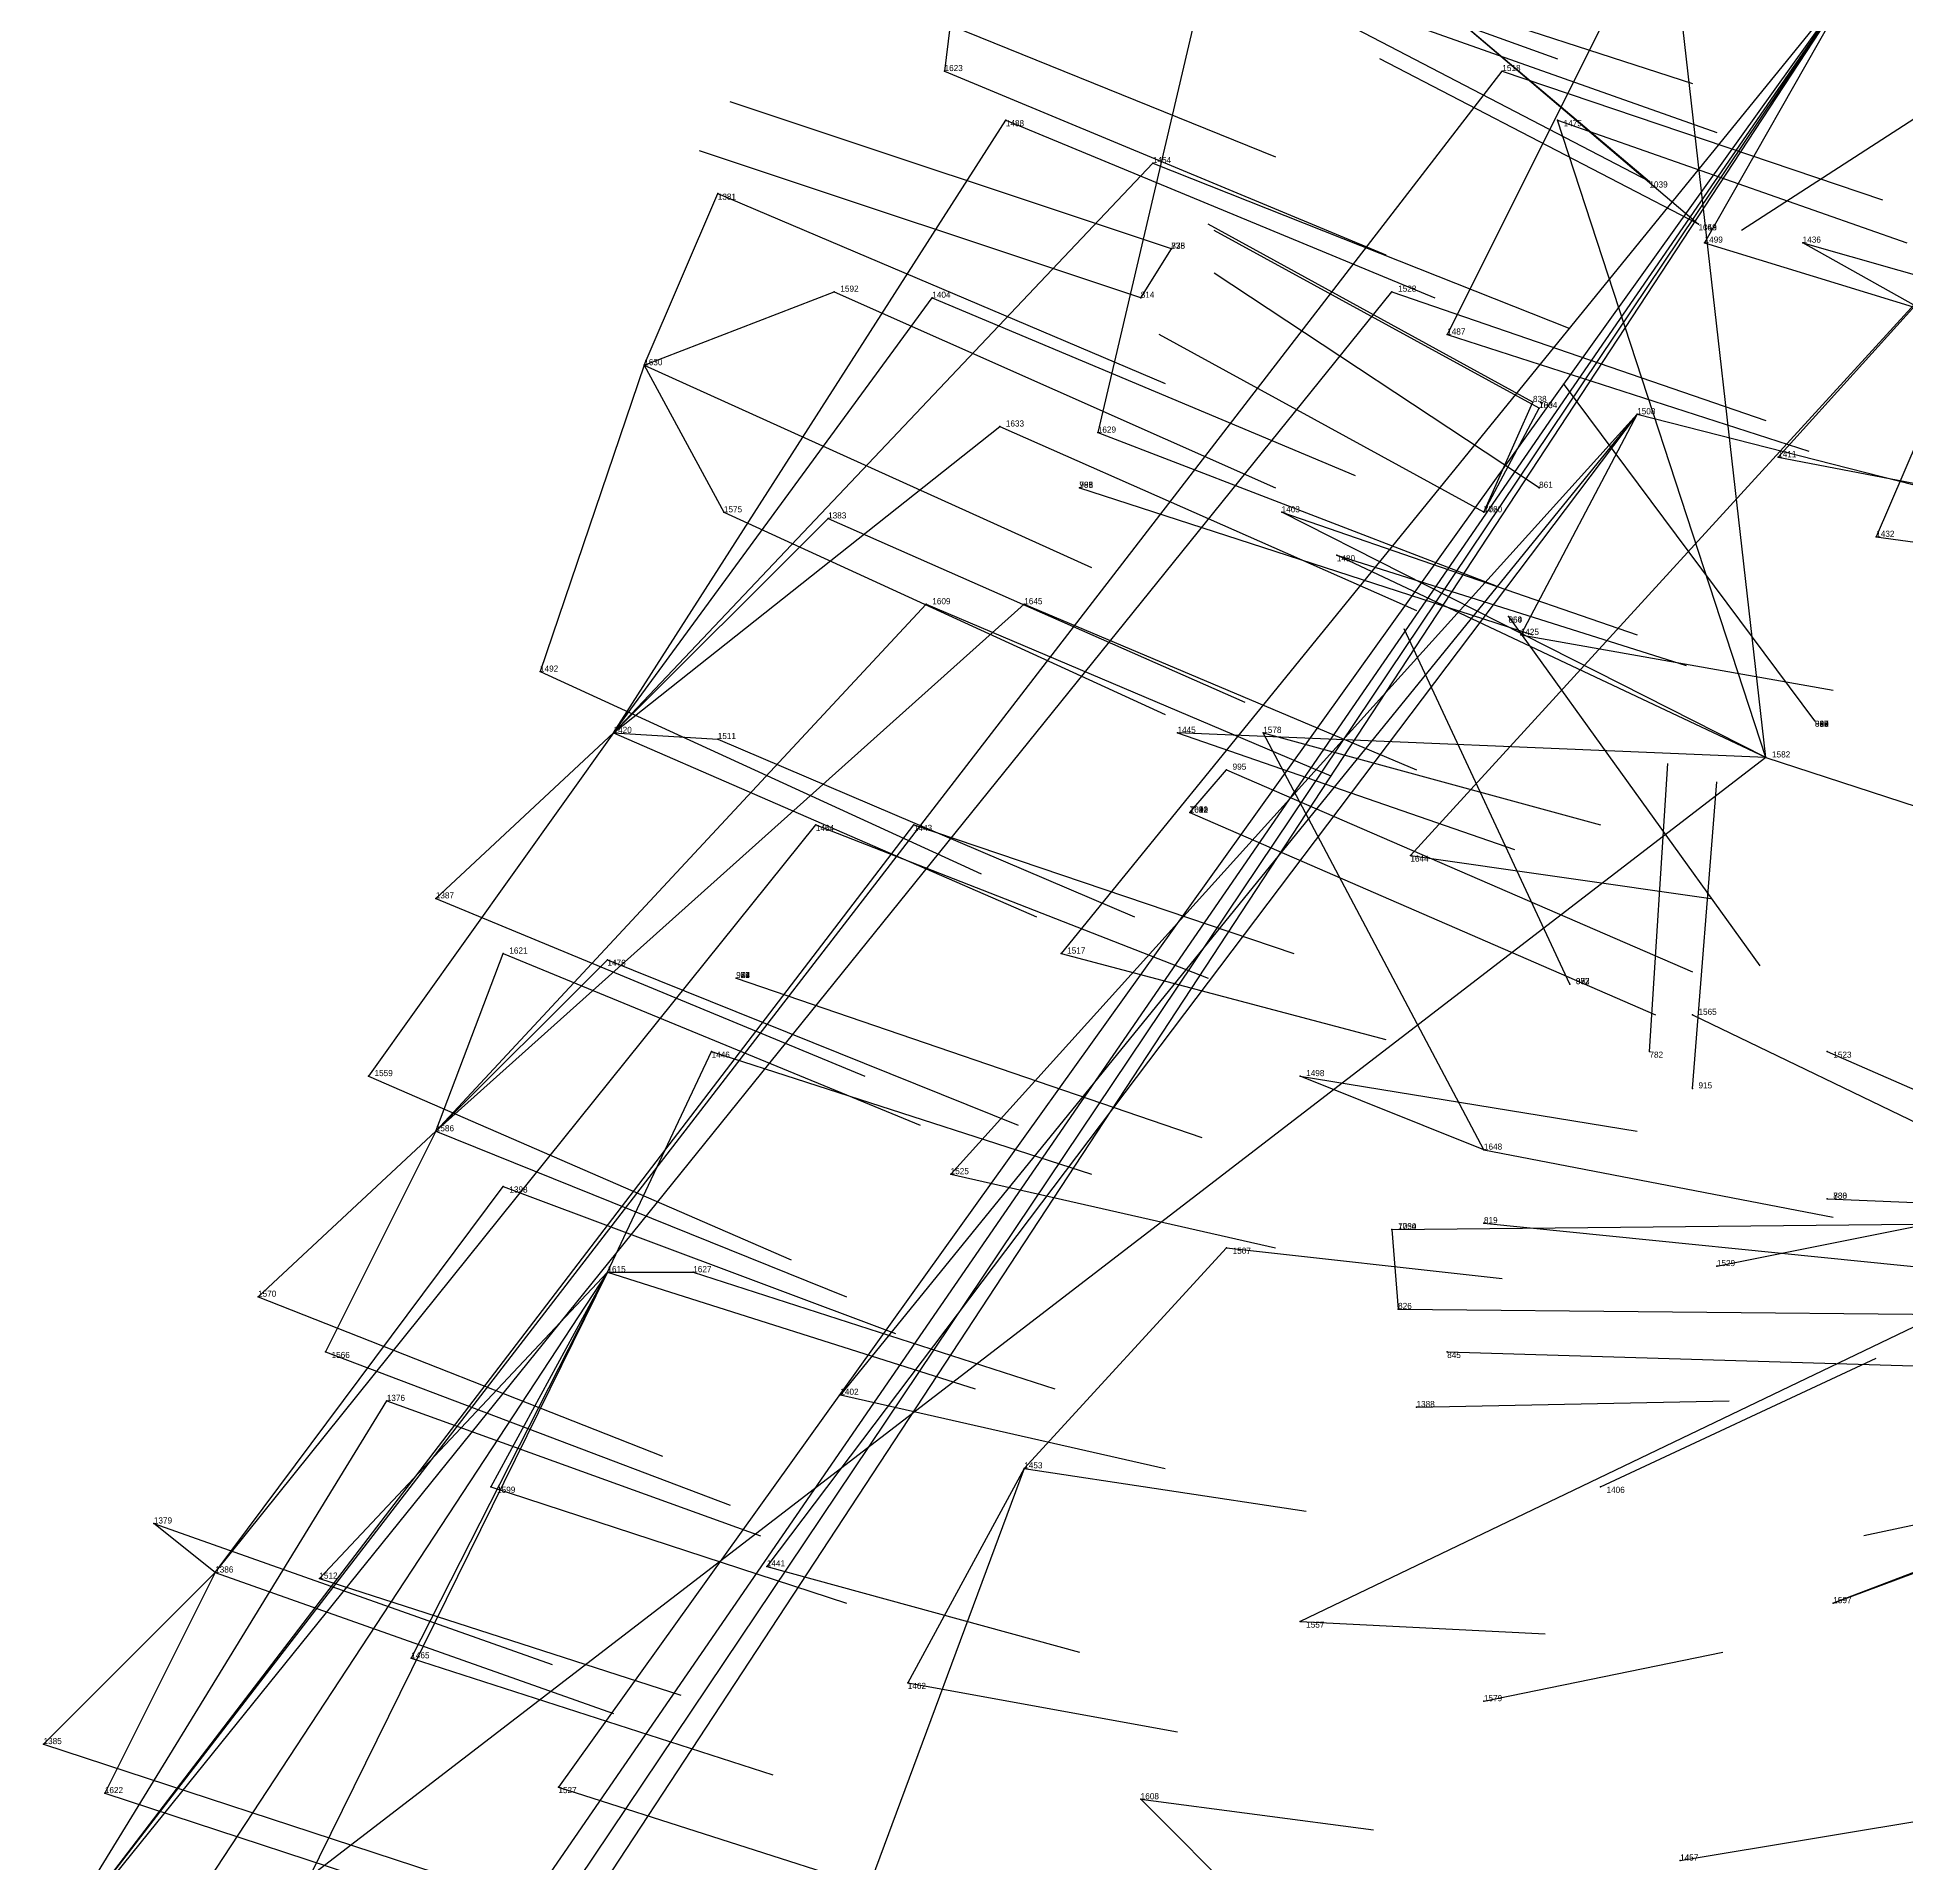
# Model space of a CAD drawing. Extents: x -747426.44 to -747424.45, y -964659.9 to -964657.28.
# Drawn here: x -747425.612 to -747425.307, y -964657.7365 to -964657.4385 of the extents above; entities that cross this region are included whole.
import ezdxf

# ---------------------------------------------------------------- set-up
doc = ezdxf.new("R2010")
doc.units = 0
for name, color, linetype in [('Facilities', 3, 'CONTINUOUS'), ('Facilities_lines', 3, 'CONTINUOUS'), ('Normals', 1, 'CONTINUOUS'), ('Source_points', 5, 'CONTINUOUS'), ('Text', 3, 'CONTINUOUS')]:
    doc.layers.add(name, color=color, linetype=linetype)

msp = doc.modelspace()

# ---------------------------------------------------------------- linework, layer by layer
at = {"layer": 'Facilities', "color": 3}
for p in [(-747425.432, -964657.481, 137.096), (-747425.513, -964657.492, 137.552), (-747425.351, -964657.5, 137.38), (-747425.442, -964657.512, 137.077), (-747425.367, -964657.512, 137.173), (-747425.376, -964657.516, 137.123), (-747425.372, -964657.533, 137.174), (-747425.322, -964657.55, 137.17), (-747425.518, -964657.552, 137.506), (-747425.33, -964657.556, 137.357), (-747425.424, -964657.565, 137.083), (-747425.498, -964657.592, 136.999), (-747425.362, -964657.593, 137.199), (-747425.342, -964657.598, 137.369), (-747425.349, -964657.604, 137.221), (-747425.32, -964657.604, 137.361), (-747425.342, -964657.61, 137.222), (-747425.547, -964657.617, 137.508), (-747425.376, -964657.62, 137.387), (-747425.32, -964657.628, 137.235), (-747425.391, -964657.633, 137.249), (-747425.376, -964657.632, 137.24), (-747425.338, -964657.639, 137.372), (-747425.519, -964657.64, 137.454), (-747425.382, -964657.653, 137.251), (-747425.387, -964657.662, 137.399), (-747425.451, -964657.672, 137.423), (-747425.357, -964657.675, 137.383), (-747425.583, -964657.689, 137.511), (-747425.376, -964657.71, 137.394), (-747425.344, -964657.736, 137.379)]:
    msp.add_point(p, dxfattribs=at)
at = {"layer": 'Facilities_lines', "color": 3}
for p, q in [((-747425.389, -964657.29, 137.44), (-747425.439, -964657.503, 137.431)), ((-747425.31, -964657.343, 137.392), (-747425.382, -964657.487, 137.406)), ((-747425.454, -964657.363, 137.548), (-747425.464, -964657.444, 137.503)), ((-747425.33, -964657.556, 137.357), (-747425.346, -964657.415, 137.394)), ((-747425.315, -964657.428, 137.378), (-747425.575, -964657.824, 137.472)), ((-747425.315, -964657.428, 137.378), (-747425.562, -964657.796, 137.461)), ((-747425.315, -964657.428, 137.378), (-747425.538, -964657.752, 137.46)), ((-747425.315, -964657.428, 137.378), (-747425.527, -964657.724, 137.459)), ((-747425.315, -964657.428, 137.378), (-747425.445, -964657.588, 137.427)), ((-747425.388, -964657.429, 137.096), (-747425.349, -964657.462, 137.082)), ((-747425.388, -964657.429, 137.096), (-747425.341, -964657.469, 137.074)), ((-747425.388, -964657.429, 137.096), (-747425.341, -964657.469, 137.074)), ((-747425.315, -964657.428, 137.378), (-747425.34, -964657.472, 137.379)), ((-747425.612, -964657.754, 137.513), (-747425.373, -964657.444, 137.413)), ((-747425.518, -964657.552, 137.506), (-747425.454, -964657.452, 137.475)), ((-747425.33, -964657.556, 137.357), (-747425.364, -964657.452, 137.395)), ((-747425.282, -964657.456, 137.344), (-747425.388, -964657.572, 137.392)), ((-747425.282, -964657.456, 137.344), (-747425.328, -964657.507, 137.363)), ((-747425.518, -964657.552, 137.506), (-747425.43, -964657.459, 137.449)), ((-747425.513, -964657.492, 137.552), (-747425.501, -964657.464, 137.551)), ((-747425.233, -964657.523, 137.324), (-747425.324, -964657.472, 137.361)), ((-747425.432, -964657.481, 137.096), (-747425.427, -964657.473, 137.106)), ((-747425.432, -964657.481, 137.096), (-747425.427, -964657.473, 137.106)), ((-747425.432, -964657.481, 137.096), (-747425.427, -964657.473, 137.106)), ((-747425.612, -964657.754, 137.513), (-747425.391, -964657.48, 137.415)), ((-747425.518, -964657.552, 137.506), (-747425.466, -964657.481, 137.476)), ((-747425.513, -964657.492, 137.552), (-747425.482, -964657.48, 137.504)), ((-747425.513, -964657.492, 137.552), (-747425.53, -964657.542, 137.554)), ((-747425.513, -964657.492, 137.552), (-747425.5, -964657.516, 137.505)), ((-747425.3, -964657.492, 137.345), (-747425.312, -964657.52, 137.356)), ((-747425.376, -964657.516, 137.123), (-747425.368, -964657.498, 137.172)), ((-747425.376, -964657.516, 137.123), (-747425.367, -964657.499, 137.162)), ((-747425.376, -964657.516, 137.123), (-747425.367, -964657.499, 137.162)), ((-747425.518, -964657.552, 137.506), (-747425.455, -964657.502, 137.459)), ((-747425.351, -964657.5, 137.38), (-747425.493, -964657.688, 137.44)), ((-747425.351, -964657.5, 137.38), (-747425.481, -964657.66, 137.429)), ((-747425.351, -964657.5, 137.38), (-747425.463, -964657.624, 137.428)), ((-747425.351, -964657.5, 137.38), (-747425.37, -964657.536, 137.391)), ((-747425.442, -964657.512, 137.077), (-747425.442, -964657.512, 137.077)), ((-747425.442, -964657.512, 137.077), (-747425.442, -964657.512, 137.077)), ((-747425.518, -964657.552, 137.506), (-747425.483, -964657.517, 137.477)), ((-747425.33, -964657.556, 137.357), (-747425.409, -964657.516, 137.416)), ((-747425.376, -964657.516, 137.123), (-747425.376, -964657.516, 137.123)), ((-747425.33, -964657.556, 137.357), (-747425.4, -964657.523, 137.407)), ((-747425.547, -964657.617, 137.508), (-747425.467, -964657.531, 137.46)), ((-747425.547, -964657.617, 137.508), (-747425.451, -964657.531, 137.442)), ((-747425.372, -964657.533, 137.174), (-747425.372, -964657.533, 137.174)), ((-747425.322, -964657.55, 137.17), (-747425.322, -964657.55, 137.17)), ((-747425.322, -964657.55, 137.17), (-747425.322, -964657.55, 137.17)), ((-747425.322, -964657.55, 137.17), (-747425.322, -964657.55, 137.17)), ((-747425.322, -964657.55, 137.17), (-747425.322, -964657.55, 137.17)), ((-747425.322, -964657.55, 137.17), (-747425.322, -964657.55, 137.17)), ((-747425.322, -964657.55, 137.17), (-747425.322, -964657.55, 137.17)), ((-747425.518, -964657.552, 137.506), (-747425.558, -964657.608, 137.546)), ((-747425.518, -964657.552, 137.506), (-747425.547, -964657.579, 137.545)), ((-747425.518, -964657.552, 137.506), (-747425.501, -964657.553, 137.479)), ((-747425.33, -964657.556, 137.357), (-747425.426, -964657.552, 137.417)), ((-747425.376, -964657.62, 137.387), (-747425.412, -964657.552, 137.408)), ((-747425.33, -964657.556, 137.357), (-747425.568, -964657.739, 137.476)), ((-747425.424, -964657.565, 137.083), (-747425.418, -964657.558, 137.083)), ((-747425.424, -964657.565, 137.083), (-747425.424, -964657.565, 137.083)), ((-747425.424, -964657.565, 137.083), (-747425.424, -964657.565, 137.083)), ((-747425.424, -964657.565, 137.083), (-747425.424, -964657.565, 137.083)), ((-747425.424, -964657.565, 137.083), (-747425.424, -964657.565, 137.083)), ((-747425.424, -964657.565, 137.083), (-747425.424, -964657.565, 137.083)), ((-747425.612, -964657.754, 137.513), (-747425.469, -964657.567, 137.443)), ((-747425.583, -964657.689, 137.511), (-747425.485, -964657.567, 137.461)), ((-747425.547, -964657.617, 137.508), (-747425.536, -964657.588, 137.507)), ((-747425.547, -964657.617, 137.508), (-747425.519, -964657.589, 137.48)), ((-747425.498, -964657.592, 136.999), (-747425.498, -964657.592, 136.999)), ((-747425.498, -964657.592, 136.999), (-747425.498, -964657.592, 136.999)), ((-747425.498, -964657.592, 136.999), (-747425.498, -964657.592, 136.999)), ((-747425.498, -964657.592, 136.999), (-747425.498, -964657.592, 136.999)), ((-747425.498, -964657.592, 136.999), (-747425.498, -964657.592, 136.999)), ((-747425.498, -964657.592, 136.999), (-747425.498, -964657.592, 136.999)), ((-747425.362, -964657.593, 137.199), (-747425.362, -964657.593, 137.199)), ((-747425.362, -964657.593, 137.199), (-747425.362, -964657.593, 137.199)), ((-747425.519, -964657.64, 137.454), (-747425.502, -964657.604, 137.453)), ((-747425.376, -964657.62, 137.387), (-747425.406, -964657.608, 137.393)), ((-747425.547, -964657.617, 137.508), (-747425.576, -964657.644, 137.547)), ((-747425.547, -964657.617, 137.508), (-747425.565, -964657.653, 137.51)), ((-747425.583, -964657.689, 137.511), (-747425.536, -964657.626, 137.471)), ((-747425.32, -964657.628, 137.235), (-747425.32, -964657.628, 137.235)), ((-747425.391, -964657.633, 137.249), (-747425.39, -964657.646, 137.25)), ((-747425.391, -964657.633, 137.249), (-747425.391, -964657.633, 137.249)), ((-747425.391, -964657.633, 137.249), (-747425.391, -964657.633, 137.249)), ((-747425.451, -964657.672, 137.423), (-747425.418, -964657.636, 137.404)), ((-747425.281, -964657.637, 137.348), (-747425.406, -964657.697, 137.41)), ((-747425.519, -964657.64, 137.454), (-747425.586, -964657.776, 137.477)), ((-747425.519, -964657.64, 137.454), (-747425.584, -964657.739, 137.494)), ((-747425.519, -964657.64, 137.454), (-747425.566, -964657.69, 137.483)), ((-747425.519, -964657.64, 137.454), (-747425.551, -964657.703, 137.475)), ((-747425.519, -964657.64, 137.454), (-747425.538, -964657.675, 137.464)), ((-747425.519, -964657.64, 137.454), (-747425.505, -964657.64, 137.445)), ((-747425.612, -964657.754, 137.513), (-747425.555, -964657.661, 137.482)), ((-747425.451, -964657.672, 137.423), (-747425.48, -964657.75, 137.436)), ((-747425.451, -964657.672, 137.423), (-747425.47, -964657.707, 137.434)), ((-747425.277, -964657.678, 137.351), (-747425.319, -964657.694, 137.368)), ((-747425.583, -964657.689, 137.511), (-747425.593, -964657.681, 137.538)), ((-747425.583, -964657.689, 137.511), (-747425.611, -964657.717, 137.539)), ((-747425.583, -964657.689, 137.511), (-747425.601, -964657.725, 137.512)), ((-747425.345, -964657.813, 137.384), (-747425.432, -964657.726, 137.419))]:
    msp.add_line(p, q, dxfattribs=at)
at = {"layer": 'Normals', "color": 1}
for p, q in [((-747425.436, -964657.416, 137.474), (-747425.364, -964657.442, 137.538)), ((-747425.413, -964657.423, 137.457), (-747425.342, -964657.446, 137.524)), ((-747425.484, -964657.428, 137.55), (-747425.41, -964657.458, 137.611)), ((-747425.269, -964657.428, 137.166), (-747425.334, -964657.47, 137.23)), ((-747425.269, -964657.428, 137.166), (-747425.334, -964657.47, 137.23)), ((-747425.403, -964657.431, 137.429), (-747425.338, -964657.454, 137.501)), ((-747425.349, -964657.462, 137.082), (-747425.401, -964657.435, 137.163)), ((-747425.464, -964657.444, 137.503), (-747425.392, -964657.474, 137.565)), ((-747425.341, -964657.469, 137.074), (-747425.393, -964657.442, 137.155)), ((-747425.341, -964657.469, 137.074), (-747425.393, -964657.442, 137.155)), ((-747425.373, -964657.444, 137.413), (-747425.311, -964657.465, 137.489)), ((-747425.427, -964657.473, 137.106), (-747425.499, -964657.449, 137.171)), ((-747425.427, -964657.473, 137.106), (-747425.499, -964657.449, 137.171)), ((-747425.427, -964657.473, 137.106), (-747425.499, -964657.449, 137.171)), ((-747425.454, -964657.452, 137.475), (-747425.384, -964657.481, 137.54)), ((-747425.364, -964657.452, 137.395), (-747425.307, -964657.472, 137.475)), ((-747425.432, -964657.481, 137.096), (-747425.504, -964657.457, 137.161)), ((-747425.43, -964657.459, 137.449), (-747425.362, -964657.486, 137.517)), ((-747425.501, -964657.464, 137.551), (-747425.428, -964657.495, 137.612)), ((-747425.368, -964657.498, 137.172), (-747425.421, -964657.469, 137.252)), ((-747425.367, -964657.499, 137.162), (-747425.42, -964657.47, 137.242)), ((-747425.367, -964657.499, 137.162), (-747425.42, -964657.47, 137.242)), ((-747425.34, -964657.472, 137.379), (-747425.288, -964657.488, 137.463)), ((-747425.324, -964657.472, 137.361), (-747425.275, -964657.486, 137.447)), ((-747425.367, -964657.512, 137.173), (-747425.42, -964657.477, 137.251)), ((-747425.482, -964657.48, 137.504), (-747425.41, -964657.512, 137.566)), ((-747425.466, -964657.481, 137.476), (-747425.397, -964657.51, 137.542)), ((-747425.391, -964657.48, 137.415), (-747425.33, -964657.501, 137.491)), ((-747425.376, -964657.516, 137.123), (-747425.429, -964657.487, 137.203)), ((-747425.376, -964657.516, 137.123), (-747425.429, -964657.487, 137.203)), ((-747425.382, -964657.487, 137.406), (-747425.323, -964657.506, 137.485)), ((-747425.513, -964657.492, 137.552), (-747425.44, -964657.525, 137.612)), ((-747425.322, -964657.55, 137.17), (-747425.363, -964657.495, 137.243)), ((-747425.322, -964657.55, 137.17), (-747425.363, -964657.495, 137.243)), ((-747425.322, -964657.55, 137.17), (-747425.363, -964657.495, 137.243)), ((-747425.322, -964657.55, 137.17), (-747425.363, -964657.495, 137.243)), ((-747425.322, -964657.55, 137.17), (-747425.363, -964657.495, 137.243)), ((-747425.322, -964657.55, 137.17), (-747425.363, -964657.495, 137.243)), ((-747425.322, -964657.55, 137.17), (-747425.363, -964657.495, 137.243)), ((-747425.455, -964657.502, 137.459), (-747425.387, -964657.532, 137.526)), ((-747425.351, -964657.5, 137.38), (-747425.3, -964657.513, 137.465)), ((-747425.439, -964657.503, 137.431), (-747425.374, -964657.528, 137.503)), ((-747425.328, -964657.507, 137.363), (-747425.281, -964657.516, 137.451)), ((-747425.442, -964657.512, 137.077), (-747425.368, -964657.536, 137.015)), ((-747425.442, -964657.512, 137.077), (-747425.368, -964657.536, 137.015)), ((-747425.442, -964657.512, 137.077), (-747425.368, -964657.536, 137.015)), ((-747425.5, -964657.516, 137.505), (-747425.428, -964657.549, 137.567)), ((-747425.483, -964657.517, 137.477), (-747425.415, -964657.547, 137.544)), ((-747425.409, -964657.516, 137.416), (-747425.351, -964657.536, 137.495)), ((-747425.312, -964657.52, 137.356), (-747425.269, -964657.526, 137.446)), ((-747425.4, -964657.523, 137.407), (-747425.343, -964657.541, 137.488)), ((-747425.467, -964657.531, 137.46), (-747425.401, -964657.559, 137.53)), ((-747425.451, -964657.531, 137.442), (-747425.387, -964657.558, 137.514)), ((-747425.372, -964657.533, 137.174), (-747425.331, -964657.59, 137.103)), ((-747425.372, -964657.533, 137.174), (-747425.331, -964657.59, 137.103)), ((-747425.362, -964657.593, 137.199), (-747425.389, -964657.535, 137.276)), ((-747425.362, -964657.593, 137.199), (-747425.389, -964657.535, 137.276)), ((-747425.362, -964657.593, 137.199), (-747425.389, -964657.535, 137.276)), ((-747425.37, -964657.536, 137.391), (-747425.319, -964657.545, 137.476)), ((-747425.53, -964657.542, 137.554), (-747425.458, -964657.575, 137.615)), ((-747425.518, -964657.552, 137.506), (-747425.449, -964657.582, 137.572)), ((-747425.501, -964657.553, 137.479), (-747425.433, -964657.582, 137.547)), ((-747425.426, -964657.552, 137.417), (-747425.371, -964657.571, 137.498)), ((-747425.412, -964657.552, 137.408), (-747425.357, -964657.567, 137.49)), ((-747425.349, -964657.604, 137.221), (-747425.346, -964657.557, 137.309)), ((-747425.33, -964657.556, 137.357), (-747425.272, -964657.575, 137.437)), ((-747425.418, -964657.558, 137.083), (-747425.342, -964657.591, 137.027)), ((-747425.342, -964657.61, 137.222), (-747425.338, -964657.56, 137.309)), ((-747425.424, -964657.565, 137.083), (-747425.348, -964657.598, 137.027)), ((-747425.424, -964657.565, 137.083), (-747425.348, -964657.598, 137.027)), ((-747425.424, -964657.565, 137.083), (-747425.348, -964657.598, 137.027)), ((-747425.424, -964657.565, 137.083), (-747425.348, -964657.598, 137.027)), ((-747425.424, -964657.565, 137.083), (-747425.348, -964657.598, 137.027)), ((-747425.424, -964657.565, 137.083), (-747425.348, -964657.598, 137.027)), ((-747425.485, -964657.567, 137.461), (-747425.421, -964657.592, 137.534)), ((-747425.469, -964657.567, 137.443), (-747425.407, -964657.588, 137.519)), ((-747425.388, -964657.572, 137.392), (-747425.339, -964657.579, 137.479)), ((-747425.547, -964657.579, 137.545), (-747425.477, -964657.608, 137.61)), ((-747425.536, -964657.588, 137.507), (-747425.468, -964657.616, 137.575)), ((-747425.519, -964657.589, 137.48), (-747425.452, -964657.616, 137.549)), ((-747425.445, -964657.588, 137.427), (-747425.392, -964657.602, 137.511)), ((-747425.498, -964657.592, 136.999), (-747425.422, -964657.618, 136.939)), ((-747425.498, -964657.592, 136.999), (-747425.422, -964657.618, 136.939)), ((-747425.498, -964657.592, 136.999), (-747425.422, -964657.618, 136.939)), ((-747425.498, -964657.592, 136.999), (-747425.422, -964657.618, 136.939)), ((-747425.498, -964657.592, 136.999), (-747425.422, -964657.618, 136.939)), ((-747425.498, -964657.592, 136.999), (-747425.422, -964657.618, 136.939)), ((-747425.498, -964657.592, 136.999), (-747425.422, -964657.618, 136.939)), ((-747425.342, -964657.598, 137.369), (-747425.286, -964657.625, 137.447)), ((-747425.502, -964657.604, 137.453), (-747425.44, -964657.624, 137.529)), ((-747425.32, -964657.604, 137.361), (-747425.272, -964657.625, 137.446)), ((-747425.558, -964657.608, 137.546), (-747425.489, -964657.638, 137.612)), ((-747425.406, -964657.608, 137.393), (-747425.351, -964657.617, 137.476)), ((-747425.547, -964657.617, 137.508), (-747425.48, -964657.644, 137.577)), ((-747425.376, -964657.62, 137.387), (-747425.319, -964657.631, 137.468)), ((-747425.463, -964657.624, 137.428), (-747425.41, -964657.636, 137.512)), ((-747425.536, -964657.626, 137.471), (-747425.472, -964657.65, 137.544)), ((-747425.338, -964657.639, 137.372), (-747425.273, -964657.626, 137.447)), ((-747425.32, -964657.628, 137.235), (-747425.226, -964657.632, 137.201)), ((-747425.32, -964657.628, 137.235), (-747425.226, -964657.632, 137.201)), ((-747425.391, -964657.633, 137.249), (-747425.291, -964657.632, 137.252)), ((-747425.391, -964657.633, 137.249), (-747425.291, -964657.632, 137.252)), ((-747425.391, -964657.633, 137.249), (-747425.291, -964657.632, 137.252)), ((-747425.376, -964657.632, 137.24), (-747425.277, -964657.642, 137.234)), ((-747425.418, -964657.636, 137.404), (-747425.373, -964657.641, 137.493)), ((-747425.519, -964657.64, 137.454), (-747425.459, -964657.659, 137.532)), ((-747425.505, -964657.64, 137.445), (-747425.446, -964657.659, 137.523)), ((-747425.576, -964657.644, 137.547), (-747425.51, -964657.67, 137.617)), ((-747425.39, -964657.646, 137.25), (-747425.29, -964657.647, 137.255)), ((-747425.565, -964657.653, 137.51), (-747425.499, -964657.678, 137.581)), ((-747425.382, -964657.653, 137.251), (-747425.282, -964657.656, 137.246)), ((-747425.357, -964657.675, 137.383), (-747425.312, -964657.654, 137.47)), ((-747425.555, -964657.661, 137.482), (-747425.494, -964657.683, 137.558)), ((-747425.481, -964657.66, 137.429), (-747425.428, -964657.672, 137.513)), ((-747425.387, -964657.662, 137.399), (-747425.336, -964657.661, 137.485)), ((-747425.451, -964657.672, 137.423), (-747425.405, -964657.679, 137.512)), ((-747425.267, -964657.673, 137.224), (-747425.314, -964657.683, 137.312)), ((-747425.538, -964657.675, 137.464), (-747425.48, -964657.694, 137.543)), ((-747425.319, -964657.694, 137.368), (-747425.268, -964657.675, 137.452)), ((-747425.593, -964657.681, 137.538), (-747425.528, -964657.704, 137.61)), ((-747425.493, -964657.688, 137.44), (-747425.442, -964657.702, 137.525)), ((-747425.583, -964657.689, 137.511), (-747425.518, -964657.712, 137.584)), ((-747425.566, -964657.69, 137.483), (-747425.507, -964657.709, 137.561)), ((-747425.406, -964657.697, 137.41), (-747425.366, -964657.699, 137.502)), ((-747425.551, -964657.703, 137.475), (-747425.492, -964657.722, 137.554)), ((-747425.376, -964657.71, 137.394), (-747425.337, -964657.702, 137.486)), ((-747425.47, -964657.707, 137.434), (-747425.426, -964657.715, 137.523)), ((-747425.611, -964657.717, 137.539), (-747425.547, -964657.738, 137.613)), ((-747425.601, -964657.725, 137.512), (-747425.537, -964657.746, 137.586)), ((-747425.527, -964657.724, 137.459), (-747425.474, -964657.741, 137.542)), ((-747425.432, -964657.726, 137.419), (-747425.394, -964657.731, 137.511)), ((-747425.344, -964657.736, 137.379), (-747425.296, -964657.728, 137.466))]:
    msp.add_line(p, q, dxfattribs=at)
at = {"layer": 'Source_points', "color": 5}
for p in [(-747425.464, -964657.444, 137.503), (-747425.373, -964657.444, 137.413), (-747425.454, -964657.452, 137.475), (-747425.364, -964657.452, 137.395), (-747425.43, -964657.459, 137.449), (-747425.349, -964657.462, 137.082), (-747425.501, -964657.464, 137.551), (-747425.341, -964657.469, 137.074), (-747425.341, -964657.469, 137.074), (-747425.34, -964657.472, 137.379), (-747425.324, -964657.472, 137.361), (-747425.427, -964657.473, 137.106), (-747425.427, -964657.473, 137.106), (-747425.427, -964657.473, 137.106), (-747425.482, -964657.48, 137.504), (-747425.466, -964657.481, 137.476), (-747425.391, -964657.48, 137.415), (-747425.382, -964657.487, 137.406), (-747425.368, -964657.498, 137.172), (-747425.367, -964657.499, 137.162), (-747425.367, -964657.499, 137.162), (-747425.455, -964657.502, 137.459), (-747425.439, -964657.503, 137.431), (-747425.328, -964657.507, 137.363), (-747425.442, -964657.512, 137.077), (-747425.442, -964657.512, 137.077), (-747425.5, -964657.516, 137.505), (-747425.483, -964657.517, 137.477), (-747425.409, -964657.516, 137.416), (-747425.376, -964657.516, 137.123), (-747425.312, -964657.52, 137.356), (-747425.4, -964657.523, 137.407), (-747425.467, -964657.531, 137.46), (-747425.451, -964657.531, 137.442), (-747425.372, -964657.533, 137.174), (-747425.37, -964657.536, 137.391), (-747425.53, -964657.542, 137.554), (-747425.322, -964657.55, 137.17), (-747425.322, -964657.55, 137.17), (-747425.322, -964657.55, 137.17), (-747425.322, -964657.55, 137.17), (-747425.322, -964657.55, 137.17), (-747425.322, -964657.55, 137.17), (-747425.501, -964657.553, 137.479), (-747425.426, -964657.552, 137.417), (-747425.412, -964657.552, 137.408), (-747425.418, -964657.558, 137.083), (-747425.424, -964657.565, 137.083), (-747425.424, -964657.565, 137.083), (-747425.424, -964657.565, 137.083), (-747425.424, -964657.565, 137.083), (-747425.424, -964657.565, 137.083), (-747425.485, -964657.567, 137.461), (-747425.469, -964657.567, 137.443), (-747425.388, -964657.572, 137.392), (-747425.547, -964657.579, 137.545), (-747425.536, -964657.588, 137.507), (-747425.519, -964657.589, 137.48), (-747425.445, -964657.588, 137.427), (-747425.498, -964657.592, 136.999), (-747425.498, -964657.592, 136.999), (-747425.498, -964657.592, 136.999), (-747425.498, -964657.592, 136.999), (-747425.498, -964657.592, 136.999), (-747425.498, -964657.592, 136.999), (-747425.362, -964657.593, 137.199), (-747425.362, -964657.593, 137.199), (-747425.502, -964657.604, 137.453), (-747425.558, -964657.608, 137.546), (-747425.406, -964657.608, 137.393), (-747425.463, -964657.624, 137.428), (-747425.536, -964657.626, 137.471), (-747425.32, -964657.628, 137.235), (-747425.391, -964657.633, 137.249), (-747425.391, -964657.633, 137.249), (-747425.418, -964657.636, 137.404), (-747425.505, -964657.64, 137.445), (-747425.576, -964657.644, 137.547), (-747425.39, -964657.646, 137.25), (-747425.565, -964657.653, 137.51), (-747425.555, -964657.661, 137.482), (-747425.481, -964657.66, 137.429), (-747425.538, -964657.675, 137.464), (-747425.593, -964657.681, 137.538), (-747425.493, -964657.688, 137.44), (-747425.566, -964657.69, 137.483), (-747425.319, -964657.694, 137.368), (-747425.406, -964657.697, 137.41), (-747425.551, -964657.703, 137.475), (-747425.47, -964657.707, 137.434), (-747425.611, -964657.717, 137.539), (-747425.601, -964657.725, 137.512), (-747425.527, -964657.724, 137.459), (-747425.432, -964657.726, 137.419)]:
    msp.add_point(p, dxfattribs=at)

# ---------------------------------------------------------------- texts
at = {"layer": 'Text', "color": 3}
for s, p in [('1623', (-747425.464, -964657.444, 137.503)), ('1518', (-747425.373, -964657.444, 137.413)), ('1488', (-747425.454, -964657.453, 137.475)), ('1475', (-747425.363, -964657.453, 137.395)), ('1454', (-747425.43, -964657.459, 137.449)), ('1039', (-747425.349, -964657.463, 137.082)), ('1381', (-747425.501, -964657.465, 137.551)), ('1049', (-747425.341, -964657.47, 137.074)), ('1053', (-747425.341, -964657.47, 137.074)), ('828', (-747425.427, -964657.473, 137.106)), ('835', (-747425.427, -964657.473, 137.106)), ('778', (-747425.427, -964657.473, 137.106)), ('1499', (-747425.34, -964657.472, 137.379)), ('1436', (-747425.324, -964657.472, 137.361)), ('1592', (-747425.481, -964657.48, 137.504)), ('1404', (-747425.466, -964657.481, 137.476)), ('814', (-747425.432, -964657.481, 137.096)), ('1528', (-747425.39, -964657.48, 137.415)), ('1487', (-747425.382, -964657.487, 137.406)), ('1630', (-747425.513, -964657.492, 137.552)), ('838', (-747425.368, -964657.498, 137.172)), ('780', (-747425.367, -964657.499, 137.162)), ('1034', (-747425.367, -964657.499, 137.162)), ('1508', (-747425.351, -964657.5, 137.38)), ('1633', (-747425.454, -964657.502, 137.459)), ('1629', (-747425.439, -964657.503, 137.431)), ('1411', (-747425.328, -964657.507, 137.363)), ('988', (-747425.442, -964657.512, 137.077)), ('785', (-747425.442, -964657.512, 137.077)), ('791', (-747425.442, -964657.512, 137.077)), ('861', (-747425.367, -964657.512, 137.173)), ('1575', (-747425.5, -964657.516, 137.505)), ('1383', (-747425.483, -964657.517, 137.477)), ('1403', (-747425.409, -964657.516, 137.416)), ('772', (-747425.376, -964657.516, 137.123)), ('1060', (-747425.376, -964657.516, 137.123)), ('1432', (-747425.312, -964657.52, 137.356)), ('1480', (-747425.4, -964657.524, 137.407)), ('1609', (-747425.466, -964657.531, 137.46)), ('1645', (-747425.451, -964657.531, 137.442)), ('954', (-747425.372, -964657.534, 137.174)), ('860', (-747425.372, -964657.534, 137.174)), ('1425', (-747425.37, -964657.536, 137.391)), ('1492', (-747425.53, -964657.542, 137.554)), ('1420', (-747425.518, -964657.552, 137.506)), ('1445', (-747425.426, -964657.552, 137.417)), ('1578', (-747425.412, -964657.552, 137.408)), ('980', (-747425.322, -964657.551, 137.17)), ('865', (-747425.322, -964657.551, 137.17)), ('892', (-747425.322, -964657.551, 137.17)), ('908', (-747425.322, -964657.551, 137.17)), ('929', (-747425.322, -964657.551, 137.17)), ('944', (-747425.322, -964657.551, 137.17)), ('967', (-747425.322, -964657.551, 137.17)), ('1511', (-747425.501, -964657.553, 137.479)), ('995', (-747425.417, -964657.558, 137.083)), ('1582', (-747425.329, -964657.556, 137.357)), ('769', (-747425.424, -964657.565, 137.083)), ('1051', (-747425.424, -964657.565, 137.083)), ('1012', (-747425.424, -964657.565, 137.083)), ('1021', (-747425.424, -964657.565, 137.083)), ('1030', (-747425.424, -964657.565, 137.083)), ('1042', (-747425.424, -964657.565, 137.083)), ('1464', (-747425.485, -964657.568, 137.461)), ('1443', (-747425.469, -964657.568, 137.443)), ('1644', (-747425.388, -964657.573, 137.392)), ('1387', (-747425.547, -964657.579, 137.545)), ('1621', (-747425.535, -964657.588, 137.507)), ('1517', (-747425.444, -964657.588, 137.427)), ('1476', (-747425.519, -964657.59, 137.48)), ('982', (-747425.498, -964657.592, 136.999)), ('924', (-747425.498, -964657.592, 136.999)), ('931', (-747425.498, -964657.592, 136.999)), ('940', (-747425.498, -964657.592, 136.999)), ('947', (-747425.498, -964657.592, 136.999)), ('959', (-747425.498, -964657.592, 136.999)), ('972', (-747425.498, -964657.592, 136.999)), ('973', (-747425.361, -964657.593, 137.199)), ('852', (-747425.361, -964657.593, 137.199)), ('897', (-747425.361, -964657.593, 137.199)), ('1565', (-747425.341, -964657.598, 137.369)), ('1446', (-747425.502, -964657.605, 137.453)), ('782', (-747425.349, -964657.605, 137.221)), ('1523', (-747425.319, -964657.605, 137.361)), ('1559', (-747425.557, -964657.608, 137.546)), ('1498', (-747425.405, -964657.608, 137.393)), ('915', (-747425.341, -964657.61, 137.222)), ('1586', (-747425.547, -964657.617, 137.508)), ('1648', (-747425.376, -964657.62, 137.387)), ('1525', (-747425.463, -964657.624, 137.428)), ('1398', (-747425.535, -964657.627, 137.471)), ('830', (-747425.319, -964657.628, 137.235)), ('788', (-747425.319, -964657.628, 137.235)), ('773', (-747425.39, -964657.633, 137.249)), ('1054', (-747425.39, -964657.633, 137.249)), ('1050', (-747425.39, -964657.633, 137.249)), ('819', (-747425.376, -964657.632, 137.24)), ('1507', (-747425.417, -964657.637, 137.404)), ('1615', (-747425.519, -964657.64, 137.454)), ('1627', (-747425.505, -964657.64, 137.445)), ('1529', (-747425.338, -964657.639, 137.372)), ('1570', (-747425.576, -964657.644, 137.547)), ('826', (-747425.39, -964657.646, 137.25)), ('1566', (-747425.564, -964657.654, 137.51)), ('845', (-747425.382, -964657.654, 137.251)), ('1376', (-747425.555, -964657.661, 137.482)), ('1402', (-747425.481, -964657.66, 137.429)), ('1388', (-747425.387, -964657.662, 137.399)), ('1453', (-747425.451, -964657.672, 137.423)), ('1599', (-747425.537, -964657.676, 137.464)), ('1406', (-747425.356, -964657.676, 137.383)), ('1379', (-747425.593, -964657.681, 137.538)), ('1386', (-747425.583, -964657.689, 137.511)), ('1441', (-747425.493, -964657.688, 137.44)), ('1512', (-747425.566, -964657.69, 137.483)), ('1597', (-747425.319, -964657.694, 137.368)), ('1557', (-747425.405, -964657.698, 137.41)), ('1465', (-747425.551, -964657.703, 137.475)), ('1462', (-747425.47, -964657.708, 137.434)), ('1579', (-747425.376, -964657.71, 137.394)), ('1385', (-747425.611, -964657.717, 137.539)), ('1622', (-747425.601, -964657.725, 137.512)), ('1527', (-747425.527, -964657.725, 137.459)), ('1608', (-747425.432, -964657.726, 137.419)), ('1457', (-747425.344, -964657.736, 137.379))]:
    msp.add_text(s, height=0.001, dxfattribs=at).set_placement(p)

doc.saveas('drawing.dxf')
